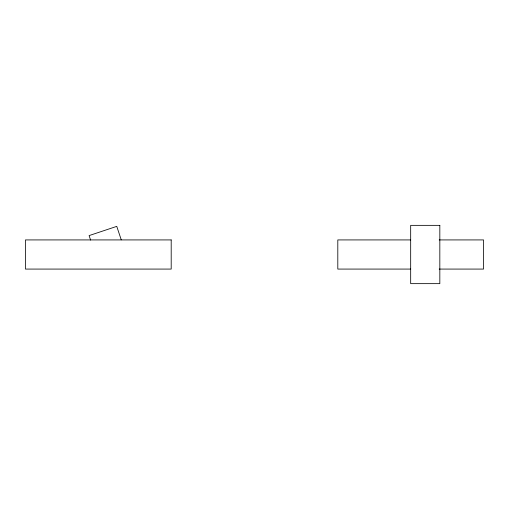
<?xml version="1.0" encoding="UTF-8"?>
<svg xmlns="http://www.w3.org/2000/svg" width="509" height="509" viewBox="0 0 509 509"><rect width="100%" height="100%" fill="white"/><g stroke="black" fill="none" stroke-linecap="round" stroke-linejoin="round"><path stroke-width="0.76" d="M410.674 239.924L337.804 239.924L337.804 269.076L410.674 269.076M439.191 239.924L483.55 239.924L483.55 269.076L439.191 269.076M121.244 239.828L116.758 226.371L89.107 235.591L90.602 240.076M439.827 225.353L410.674 225.353L410.674 283.647L439.827 283.647L439.827 225.353M171.196 239.924L25.45 239.924L25.45 269.076L171.196 269.076L171.196 239.924"/></g></svg>
